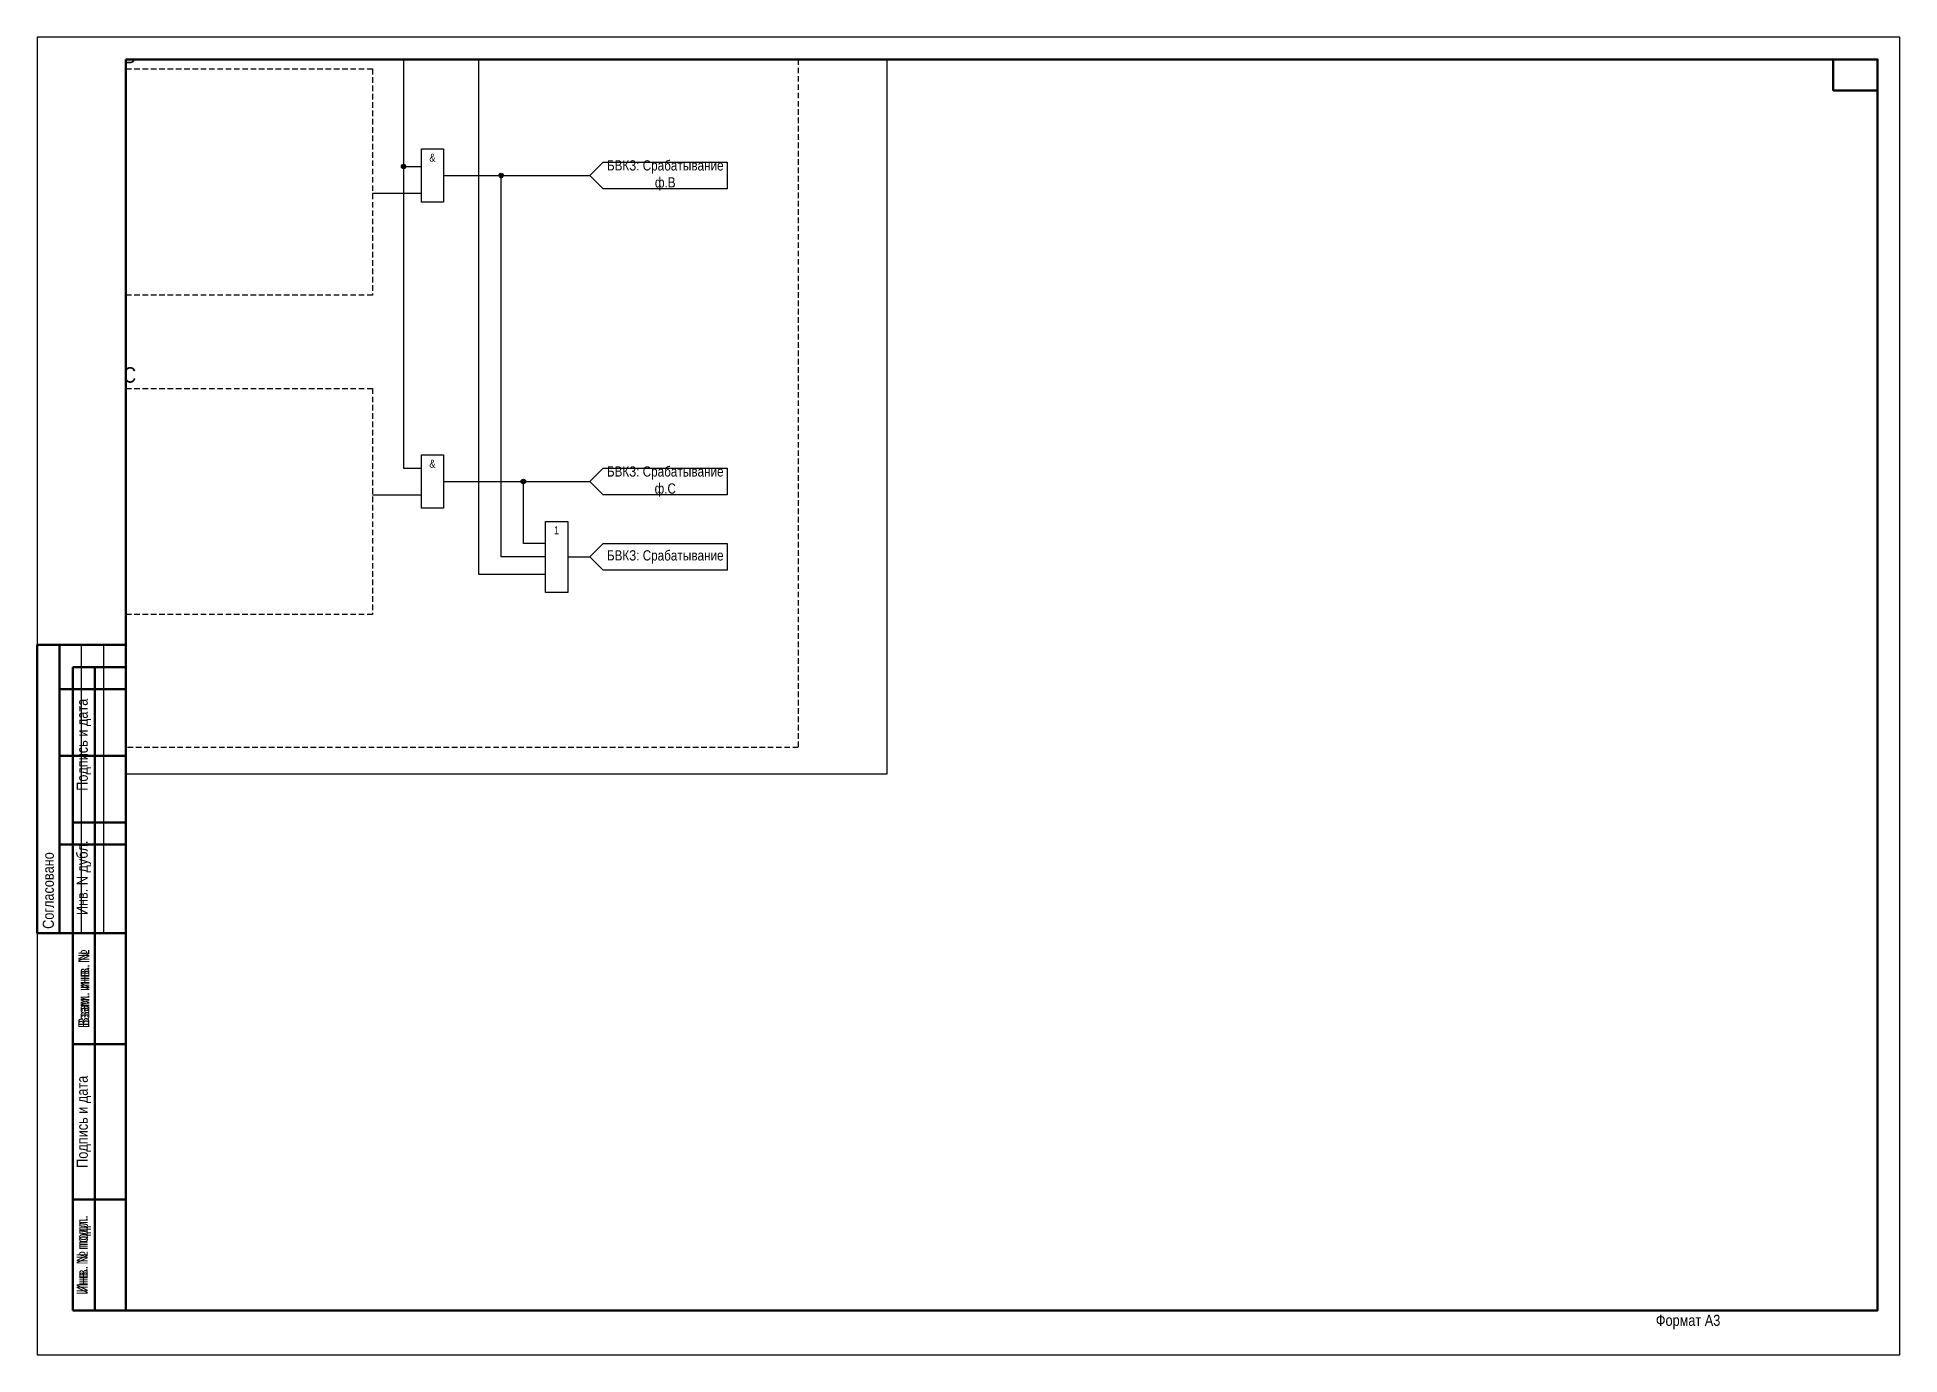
# Paper-space layout '03(1)' of a CAD drawing. Header units: millimetres. Extents: x -1 to 419, y -1 to 296.
# The model-space entities are those that its viewports show. They can reach past a viewport. Long polylines and large blocks are cut down to what shows.
import ezdxf
from ezdxf.enums import TextEntityAlignment as Align

# ---------------------------------------------------------------- set-up
doc = ezdxf.new("R2010")
doc.units = ezdxf.units.MM
doc.linetypes.add('штриховая2', pattern=[0.375, 0.25, -0.125])
doc.layers.add('Основная', color=7, linetype='Continuous')
doc.layers.add('Чертеж_оформление', color=7, linetype='Continuous')
doc.styles.add('2.5_Gost_RD', font='ARIALN.TTF', dxfattribs={"height": 2.5})
doc.styles.add('3.5_Gost_RD', font='ARIALN.TTF', dxfattribs={"height": 3.5})

# ---------------------------------------------------------------- blocks, each defined once
blk = doc.blocks.new('*T67')
at = {"layer": 'Чертеж_оформление', "color": 0, "linetype": 'ByBlock', "lineweight": 50, "ltscale": 100}
for p, q in [((0, 0), (0, 85)), ((0, 85), (12, 85)), ((5, 0), (5, 85)), ((12, 0), (12, 85)), ((0, 60), (12, 60)), ((0, 25), (12, 25)), ((0, 0), (12, 0))]:
    blk.add_line(p, q, dxfattribs=at)
at = {"layer": 'Чертеж_оформление', "color": 0, "ltscale": 100, "char_height": 2.5, "attachment_point": 5, "rotation": 90, "style": '2.5_Gost_RD'}
for s, insert, width in [('Взам. инв. №', (2.5, 72.5), 23), ('Подпись и дата', (2.5, 42.5), 33), ('Инв. № подл.', (2.5, 12.5), 23)]:
    blk.add_mtext(s, dxfattribs=dict(at, insert=insert, width=width))
blk = doc.blocks.new('*T68')
at = {"layer": 'Чертеж_оформление', "color": 0, "linetype": 'ByBlock', "lineweight": 50, "ltscale": 100}
for p, q in [((0, 0), (0, 65)), ((0, 65), (20, 65)), ((5, 0), (5, 65)), ((20, 0), (20, 65)), ((5, 55), (20, 55)), ((5, 40), (20, 40)), ((5, 20), (20, 20)), ((0, 0), (20, 0))]:
    blk.add_line(p, q, dxfattribs=at)
at = {"layer": 'Чертеж_оформление', "color": 0, "linetype": 'ByBlock', "lineweight": -2, "ltscale": 100}
for p, q in [((10, 0), (10, 65)), ((15, 0), (15, 65))]:
    blk.add_line(p, q, dxfattribs=at)
at = {"layer": 'Чертеж_оформление', "color": 0, "ltscale": 100, "insert": (2.5, 1), "char_height": 2.5, "width": 63, "attachment_point": 4, "rotation": 90, "style": '2.5_Gost_RD'}
blk.add_mtext('Согласовано', dxfattribs=at)
blk = doc.blocks.new('*T69')
at = {"layer": 'Чертеж_оформление', "color": 0, "linetype": 'ByBlock', "lineweight": 50, "ltscale": 100}
for p, q in [((0, 0), (0, 145)), ((0, 145), (12, 145)), ((5, 0), (5, 145)), ((12, 0), (12, 145)), ((0, 110), (12, 110)), ((0, 85), (12, 85)), ((0, 60), (12, 60)), ((0, 25), (12, 25)), ((0, 0), (12, 0))]:
    blk.add_line(p, q, dxfattribs=at)
at = {"layer": 'Чертеж_оформление', "color": 0, "ltscale": 100, "char_height": 2.5, "attachment_point": 5, "rotation": 90, "style": '2.5_Gost_RD'}
for s, insert, width in [('{\\C256;Подпись и дата}', (2.5, 127.5), 33), ('{\\C256;Инв. N дубл.}', (2.5, 97.5), 23), ('{\\C256;Взам. инв. N}', (2.5, 72.5), 23), ('Инв. N подл.', (2.5, 12.5), 23)]:
    blk.add_mtext(s, dxfattribs=dict(at, insert=insert, width=width))
blk = doc.blocks.new('*U66')
at = {"layer": 'Чертеж_оформление'}
blk.add_lwpolyline([(0, 0), (420, 0), (420, 297), (0, 297)], close=True, dxfattribs=at)
at = {"layer": 'Чертеж_оформление', "lineweight": 50}
for points in [[(20, 292), (415, 292), (415, 10), (20, 10)], [(405, 292), (415, 292), (415, 285), (405, 285)]]:
    blk.add_lwpolyline(points, close=True, dxfattribs=at)
for name, p in [('*T68', (0, 95)), ('*T69', (8, 10)), ('*T67', (8, 10))]:
    blk.add_blockref(name, p)
at = {"layer": 'Чертеж_оформление', "style": '3.5_Gost_RD', "flags": 8}
blk.add_attdef('Стр.', text='', height=3.5, dxfattribs=at).set_placement((410, 289), align=Align.MIDDLE_CENTER)
at = {"layer": 'Чертеж_оформление', "style": '2.5_Gost_RD', "flags": 8}
blk.add_attdef('ФОРМАТ', text='', height=2.5, dxfattribs=at).set_placement((365, 9), align=Align.TOP_LEFT)
blk = doc.blocks.new('Точка')
at = {"ltscale": 100}
h = blk.add_hatch(color=256, dxfattribs=at)
h.dxf.hatch_style = 1
edge = h.paths.add_edge_path()
edge.add_arc((0, 0), 0.5, 0, 360)
blk.add_circle((0, 0), 0.5, dxfattribs=at)

msp = doc.modelspace()

# ---------------------------------------------------------------- linework, layer by layer
at = {"ltscale": 100}
for p, q in [((669, -278), (669, -415)), ((669, -347), (673, -347)), ((669, -415), (673, -415))]:
    msp.add_line(p, q, dxfattribs=at)
at = {"color": 3, "ltscale": 100}
msp.add_lwpolyline([(488, -211), (778, -211), (778, -484), (488, -484)], close=True, dxfattribs=at)
at = {"ltscale": 100}
for points in [[(701, -439), (686, -439), (686, -280)], [(678, -349), (711, -349)], [(701, -435), (691, -435), (691, -349)], [(662, -353), (673, -353)], [(678, -418), (711, -418)], [(701, -432), (696, -432), (696, -418)], [(662, -421), (673, -421)], [(706, -435), (711, -435)]]:
    msp.add_lwpolyline(points, dxfattribs=at)
at = {"color": 251, "linetype": 'штриховая2', "ltscale": 5, "true_color": 0x58595b}
for points in [[(547, -325), (662, -325), (662, -376), (547, -376)], [(547, -397), (662, -397), (662, -448), (547, -448)]]:
    msp.add_lwpolyline(points, close=True, dxfattribs=at)
at = {"ltscale": 100}
msp.add_lwpolyline([(701, -427), (706, -427), (706, -443), (701, -443)], close=True, dxfattribs=at)
at = {"layer": 'Основная', "linetype": 'штриховая2', "ltscale": 5}
msp.add_lwpolyline([(508, -221), (758, -221), (758, -478), (508, -478)], close=True, dxfattribs=at)
at = {"layer": 'Основная', "ltscale": 100}
for points in [[(673, -343), (678, -343), (678, -355), (673, -355)], [(742, -346), (742, -352), (714, -352), (711, -349), (714, -346)], [(673, -412), (678, -412), (678, -424), (673, -424)], [(742, -415), (742, -421), (714, -421), (711, -418), (714, -415)], [(742, -432), (742, -438), (714, -438), (711, -435), (714, -432)]]:
    msp.add_lwpolyline(points, close=True, dxfattribs=at)

# ---------------------------------------------------------------- block references
for p in [(669, -347), (691, -349), (696, -418)]:
    msp.add_blockref('Точка', p, dxfattribs=at)

# ---------------------------------------------------------------- texts
at = {"color": 251, "ltscale": 100, "true_color": 0x58595b, "char_height": 3.5, "width": 130, "attachment_point": 5, "style": '3.5_Gost_RD'}
for s, insert in [('Фаза В', (602, -322)), ('Фаза С', (602, -394))]:
    msp.add_mtext(s, dxfattribs=dict(at, insert=insert))
at = {"layer": 'Основная', "ltscale": 100, "char_height": 1.8, "width": 5, "attachment_point": 5, "style": '2.5_Gost_RD'}
for s, insert in [('&', (675.5, -345)), ('&', (675.5, -414)), ('1', (703.5, -429))]:
    msp.add_mtext(s, dxfattribs=dict(at, insert=insert))
at = {"layer": 'Основная', "color": 0, "ltscale": 100, "char_height": 2.3, "width": 28, "attachment_point": 5, "style": '2.5_Gost_RD'}
for s, insert in [('{\\C256;БВКЗ: Срабатывание ф.В}', (728, -349)), ('{\\C256;БВКЗ: Срабатывание ф.С}', (728, -418)), ('{\\C256;БВКЗ: Срабатывание}', (728, -435))]:
    msp.add_mtext(s, dxfattribs=dict(at, insert=insert))

psp = doc.layouts.new('03(1)')

# ---------------------------------------------------------------- block references
at = {"ltscale": 100}
ref = psp.add_blockref('*U66', (-0.79, -0.79), dxfattribs=at)
ref.add_attrib('ФОРМАТ', 'Формат А3', dxfattribs={"layer": 'Чертеж_оформление', "height": 2.5, "style": '2.5_Gost_RD', "flags": 8}).set_placement((364.21, 8.21), align=Align.TOP_LEFT)

# ---------------------------------------------------------------- viewports
at = {"layer": 'Defpoints', "view_target_point": (-1531.53, 1671.56)}
psp.add_viewport(center=(216.71, 150.21), size=(395, 282), view_center_point=(2335.42, -2135.41), view_height=282, dxfattribs=at)

doc.saveas('drawing.dxf')
